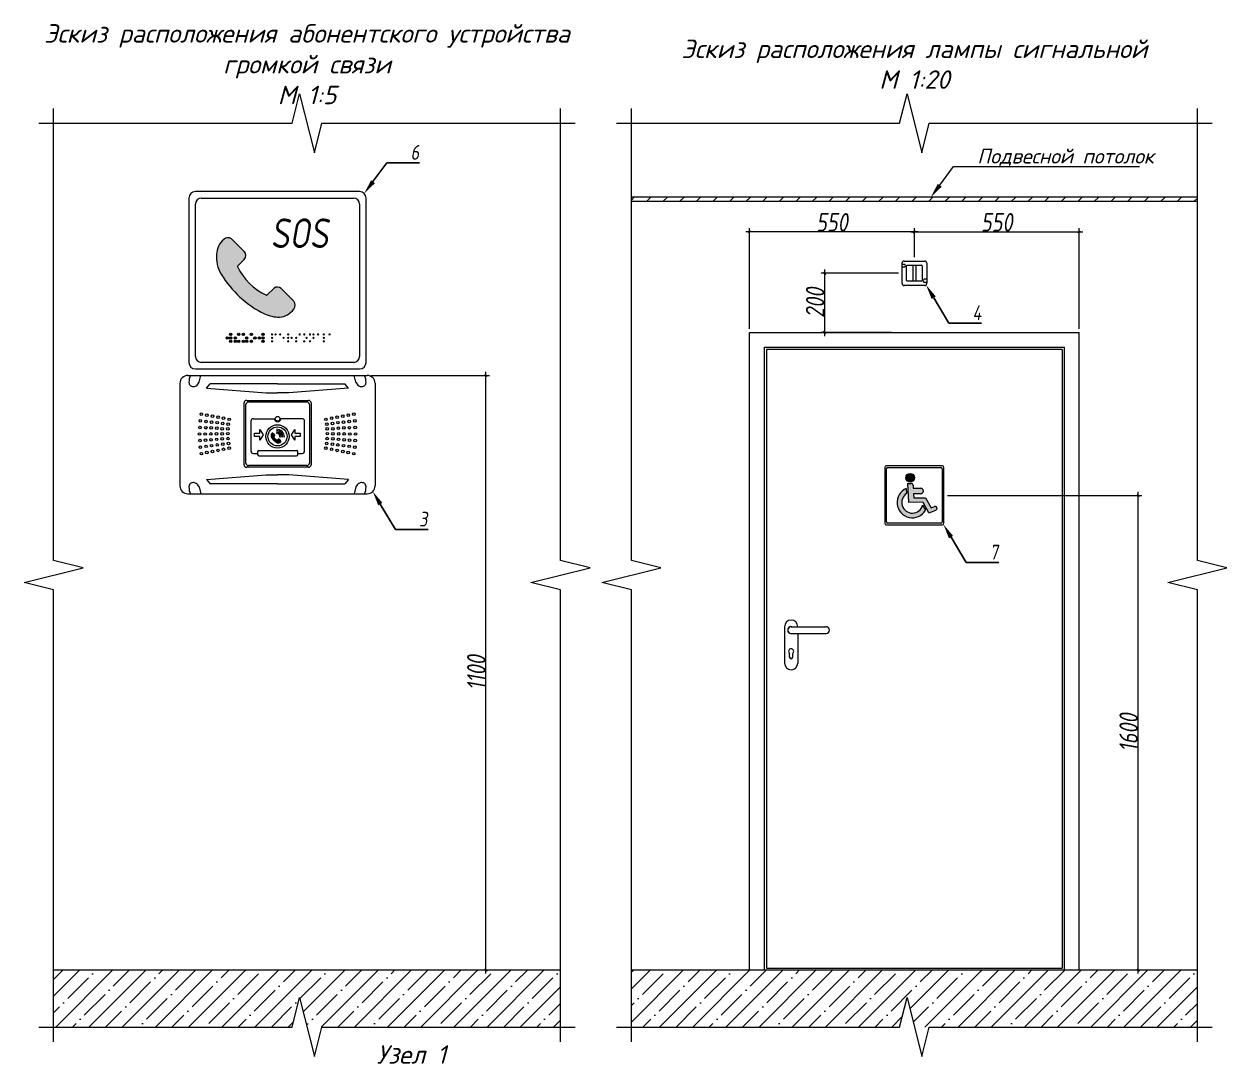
# Model space of a CAD drawing. Extents: x -96705 to 1864084, y -482104 to 235.
# Drawn here: x 1548254 to 1564534, y -118019 to -103996 of the extents above; entities that cross this region are included whole.
import ezdxf
from ezdxf import colors
from ezdxf.entities.mleader import LeaderData, LeaderLine
from ezdxf.math import Vec2, Vec3

# ---------------------------------------------------------------- set-up
doc = ezdxf.new("R2010")
doc.units = 0
doc.header["$LTSCALE"] = 100
doc.header["$PDMODE"] = 1
doc.header["$PDSIZE"] = 200
doc.layers.get('Defpoints').update_dxf_attribs({"color": 42})
doc.layers.add('1', color=7, linetype='Continuous')
doc.layers.add('шлейфы оповещения', color=5, linetype='Continuous', lineweight=30)
doc.styles.add('ISOCPEUR', font='isocpeui.ttf', dxfattribs={"height": 250})
doc.styles.add('OlympDesign', font='isocpeur.ttf', dxfattribs={"width": 0.8, "oblique": 10, "height": 250})
doc.styles.add('ГОСТ М100', font='ARIALN.TTF')
doc.dimstyles.new('ISO-25', dxfattribs={"dimtxt": 100, "dimasz": 30, "dimexe": 50, "dimexo": 50, "dimgap": 5, "dimtad": 1, "dimdec": 0, "dimdsep": 46, "dimtxsty": 'ГОСТ М100', "dimblk": 'OBLIQUE', "dimcen": 30, "dimdle": 50, "dimadec": 0, "dimazin": 0, "dimtfac": 1, "dimtdec": 0, "dimtmove": 1, "dimatfit": 3, "dimldrblk": 'OBLIQUE', "dimfxl": 1, "dimarcsym": 0})

# ---------------------------------------------------------------- blocks, each defined once
blk = doc.blocks.new('_Oblique')
at = {"color": 0, "linetype": 'ByBlock', "lineweight": -2}
blk.add_line((-0.5, -0.5), (0.5, 0.5), dxfattribs=at)
blk = doc.blocks.new('*D1179')
at = {"layer": 'Defpoints', "color": 0, "ltscale": 50, "transparency": 16777216}
for p in [(1558074, -106810), (1560304, -107204), (1558074, -108170)]:
    blk.add_point(p, dxfattribs=at)
at = {"layer": 'шлейфы оповещения', "color": 0, "lineweight": -2, "ltscale": 50, "transparency": 16777216}
for p, q in [((1558074, -108120), (1558074, -106760)), ((1560304, -107154), (1560304, -106760)), ((1560354, -106810), (1558024, -106810))]:
    blk.add_line(p, q, dxfattribs=at)
at = {"layer": 'шлейфы оповещения', "color": 0, "lineweight": -2, "ltscale": 50, "transparency": 16777216, "xscale": 30, "yscale": 30, "zscale": 30, "rotation": 180}
blk.add_blockref('_Oblique', (1558074, -106810), dxfattribs=at)
at = {"layer": 'шлейфы оповещения', "color": 0, "lineweight": -2, "ltscale": 50, "transparency": 16777216, "xscale": 30, "yscale": 30, "zscale": 30}
blk.add_blockref('_Oblique', (1560304, -106810), dxfattribs=at)
at = {"layer": 'шлейфы оповещения', "color": 0, "lineweight": 20, "ltscale": 50, "transparency": 16777216, "insert": (1559189, -106680), "char_height": 250, "width": 6.18, "attachment_point": 5, "style": 'OlympDesign'}
blk.add_mtext('550', dxfattribs=at)
blk = doc.blocks.new('*D1180')
at = {"layer": 'Defpoints', "color": 0, "ltscale": 50, "transparency": 16777216}
for p in [(1562534, -106810), (1560304, -107204), (1562534, -108170)]:
    blk.add_point(p, dxfattribs=at)
at = {"layer": 'шлейфы оповещения', "color": 0, "lineweight": -2, "ltscale": 50, "transparency": 16777216}
for p, q in [((1560304, -107154), (1560304, -106760)), ((1562534, -108120), (1562534, -106760)), ((1560254, -106810), (1562584, -106810))]:
    blk.add_line(p, q, dxfattribs=at)
at = {"layer": 'шлейфы оповещения', "color": 0, "lineweight": -2, "ltscale": 50, "transparency": 16777216, "xscale": 30, "yscale": 30, "zscale": 30, "rotation": 180}
blk.add_blockref('_Oblique', (1560304, -106810), dxfattribs=at)
at = {"layer": 'шлейфы оповещения', "color": 0, "lineweight": -2, "ltscale": 50, "transparency": 16777216, "xscale": 30, "yscale": 30, "zscale": 30}
blk.add_blockref('_Oblique', (1562534, -106810), dxfattribs=at)
at = {"layer": 'шлейфы оповещения', "color": 0, "lineweight": 20, "ltscale": 50, "transparency": 16777216, "insert": (1561419, -106680), "char_height": 250, "width": 6.18, "attachment_point": 5, "style": 'OlympDesign'}
blk.add_mtext('550', dxfattribs=at)
blk = doc.blocks.new('*D1181')
at = {"layer": 'Defpoints', "color": 0, "ltscale": 50, "transparency": 16777216}
for p in [(1559091, -107370), (1560138, -107370), (1560044, -108170)]:
    blk.add_point(p, dxfattribs=at)
at = {"layer": 'шлейфы оповещения', "color": 0, "lineweight": -2, "ltscale": 50, "transparency": 16777216}
for p, q in [((1560088, -107370), (1559041, -107370)), ((1559091, -108220), (1559091, -107320)), ((1559994, -108170), (1559041, -108170))]:
    blk.add_line(p, q, dxfattribs=at)
at = {"layer": 'шлейфы оповещения', "color": 0, "lineweight": -2, "ltscale": 50, "transparency": 16777216, "xscale": 30, "yscale": 30, "zscale": 30}
for p, rotation in [((1559091, -107370), 90), ((1559091, -108170), 270)]:
    blk.add_blockref('_Oblique', p, dxfattribs=dict(at, rotation=rotation))
at = {"layer": 'шлейфы оповещения', "color": 0, "lineweight": 20, "ltscale": 50, "transparency": 16777216, "insert": (1558961, -107770), "char_height": 250, "attachment_point": 5, "rotation": 90, "style": 'OlympDesign'}
blk.add_mtext('200', dxfattribs=at)
blk = doc.blocks.new('*D1182')
at = {"layer": 'Defpoints', "color": 0, "ltscale": 50, "transparency": 16777216}
for p in [(1560704, -110377), (1563334, -110377), (1560798, -116800)]:
    blk.add_point(p, dxfattribs=at)
at = {"layer": 'шлейфы оповещения', "color": 0, "lineweight": -2, "ltscale": 50, "transparency": 16777216}
for p, q in [((1560754, -110377), (1563384, -110377)), ((1563334, -116850), (1563334, -110327)), ((1560848, -116800), (1563384, -116800))]:
    blk.add_line(p, q, dxfattribs=at)
at = {"layer": 'шлейфы оповещения', "color": 0, "lineweight": -2, "ltscale": 50, "transparency": 16777216, "xscale": 30, "yscale": 30, "zscale": 30}
for p, rotation in [((1563334, -110377), 90), ((1563334, -116800), 270)]:
    blk.add_blockref('_Oblique', p, dxfattribs=dict(at, rotation=rotation))
at = {"layer": 'шлейфы оповещения', "color": 0, "lineweight": 20, "ltscale": 50, "transparency": 16777216, "insert": (1563204, -113588), "char_height": 250, "attachment_point": 5, "rotation": 90, "style": 'OlympDesign'}
blk.add_mtext('1600', dxfattribs=at)
blk = doc.blocks.new('*D1183')
at = {"layer": 'Defpoints', "color": 0, "ltscale": 50, "transparency": 16777216}
for p in [(1552899, -108754), (1554505, -108754), (1552178, -116800)]:
    blk.add_point(p, dxfattribs=at)
at = {"layer": 'шлейфы оповещения', "color": 0, "lineweight": -2, "ltscale": 50, "transparency": 16777216}
for p, q in [((1552949, -108754), (1554555, -108754)), ((1554505, -116850), (1554505, -108704)), ((1552228, -116800), (1554555, -116800))]:
    blk.add_line(p, q, dxfattribs=at)
at = {"layer": 'шлейфы оповещения', "color": 0, "lineweight": -2, "ltscale": 50, "transparency": 16777216, "xscale": 30, "yscale": 30, "zscale": 30}
for p, rotation in [((1554505, -108754), 90), ((1554505, -116800), 270)]:
    blk.add_blockref('_Oblique', p, dxfattribs=dict(at, rotation=rotation))
at = {"layer": 'шлейфы оповещения', "color": 0, "lineweight": 20, "ltscale": 50, "transparency": 16777216, "insert": (1554375, -112777), "char_height": 250, "attachment_point": 5, "rotation": 90, "style": 'OlympDesign'}
blk.add_mtext('1100', dxfattribs=at)

msp = doc.modelspace()

# ---------------------------------------------------------------- hatches: boundary and pattern name
at = {"layer": 'шлейфы оповещения', "lineweight": 20, "ltscale": 50}
h = msp.add_hatch(dxfattribs=at)
h.set_pattern_fill('ANSI31', scale=50)
h.set_pattern_definition([(45, (1569756.46, -84115.58), (-112.2532, 112.2532), [])])
h.paths.add_polyline_path([(1556474.1, -106339.8), (1556474.1, -106399.8), (1564134.5, -106399.8), (1564134.5, -106339.8)])
h = msp.add_hatch(color=7, dxfattribs=at)
h.dxf.hatch_style = 1
h.paths.add_polyline_path([(1551232.3, -107184.1), (1551143, -107274, 0.3165716), (1551142.2, -107278.7, 0.1724214), (1551532.8, -107668.1, 0.3207707), (1551537.4, -107667.1), (1551637.7, -107571.4, -0.3526246), (1551732.7, -107575.8), (1551905.8, -107749.6, -0.3783334), (1551904.8, -107854.4, -0.2090801), (1551712.4, -107966, -0.0974384), (1551506.5, -107919, -0.14147), (1550921.2, -107381.6, -0.1536251), (1550858, -107112, -0.2090801), (1550957.2, -106913, -0.3783334), (1551061.7, -106905.4), (1551231.6, -107073.8, -0.4129506)])
h = msp.add_hatch(color=7, dxfattribs=at)
edge = h.paths.add_edge_path(flags=0)
edge.add_arc((1551004, -108244.4), 16, 0, 360)
h = msp.add_hatch(color=7, dxfattribs=at)
edge = h.paths.add_edge_path(flags=0)
edge.add_arc((1551050.6, -108197.8), 16, 0, 360)
h = msp.add_hatch(color=7, dxfattribs=at)
edge = h.paths.add_edge_path(flags=0)
edge.add_arc((1551050.6, -108244.4), 16, 0, 360)
h = msp.add_hatch(color=7, dxfattribs=at)
edge = h.paths.add_edge_path(flags=0)
edge.add_arc((1551112.9, -108244.4), 16, 0, 360)
h = msp.add_hatch(color=7, dxfattribs=at)
edge = h.paths.add_edge_path(flags=0)
edge.add_arc((1551159.5, -108197.8), 16, 0, 360)
h = msp.add_hatch(color=7, dxfattribs=at)
edge = h.paths.add_edge_path(flags=0)
edge.add_arc((1551221.8, -108197.8), 16, 0, 360)
h = msp.add_hatch(color=7, dxfattribs=at)
edge = h.paths.add_edge_path(flags=0)
edge.add_arc((1551268.4, -108244.4), 16, 0, 360)
h = msp.add_hatch(color=7, dxfattribs=at)
edge = h.paths.add_edge_path(flags=0)
edge.add_arc((1551330.7, -108197.8), 16, 0, 360)
h = msp.add_hatch(color=7, dxfattribs=at)
edge = h.paths.add_edge_path(flags=0)
edge.add_arc((1551377.3, -108244.4), 16, 0, 360)
h = msp.add_hatch(color=7, dxfattribs=at)
edge = h.paths.add_edge_path(flags=0)
edge.add_arc((1551439.5, -108244.4), 16, 0, 360)
h = msp.add_hatch(color=7, dxfattribs=at)
edge = h.paths.add_edge_path(flags=0)
edge.add_arc((1551486.2, -108197.8), 16, 0, 360)
h = msp.add_hatch(color=7, dxfattribs=at)
edge = h.paths.add_edge_path(flags=0)
edge.add_arc((1551486.2, -108244.4), 16, 0, 360)
h = msp.add_hatch(color=7, dxfattribs=at)
edge = h.paths.add_edge_path(flags=0)
edge.add_arc((1551610.7, -108197.8), 16, 0, 360)
h = msp.add_hatch(color=7, dxfattribs=at)
edge = h.paths.add_edge_path(flags=0)
edge.add_arc((1551610.7, -108244.4), 16, 0, 360)
h = msp.add_hatch(color=7, dxfattribs=at)
edge = h.paths.add_edge_path(flags=0)
edge.add_arc((1551657.3, -108197.8), 16, 0, 360)
h = msp.add_hatch(color=7, dxfattribs=at)
edge = h.paths.add_edge_path(flags=0)
edge.add_arc((1551719.6, -108197.8), 16, 0, 360)
h = msp.add_hatch(color=7, dxfattribs=at)
edge = h.paths.add_edge_path(flags=0)
edge.add_arc((1551766.2, -108244.4), 16, 0, 360)
h = msp.add_hatch(color=7, dxfattribs=at)
edge = h.paths.add_edge_path(flags=0)
edge.add_arc((1551828.5, -108197.8), 16, 0, 360)
h = msp.add_hatch(color=7, dxfattribs=at)
edge = h.paths.add_edge_path(flags=0)
edge.add_arc((1551828.5, -108244.4), 16, 0, 360)
h = msp.add_hatch(color=7, dxfattribs=at)
edge = h.paths.add_edge_path(flags=0)
edge.add_arc((1551875.1, -108244.4), 16, 0, 360)
h = msp.add_hatch(color=7, dxfattribs=at)
edge = h.paths.add_edge_path(flags=0)
edge.add_arc((1551937.4, -108244.4), 16, 0, 360)
h = msp.add_hatch(color=7, dxfattribs=at)
edge = h.paths.add_edge_path(flags=0)
edge.add_arc((1551984, -108197.8), 16, 0, 360)
h = msp.add_hatch(color=7, dxfattribs=at)
edge = h.paths.add_edge_path(flags=0)
edge.add_arc((1552046.3, -108197.8), 16, 0, 360)
h = msp.add_hatch(color=7, dxfattribs=at)
edge = h.paths.add_edge_path(flags=0)
edge.add_arc((1552077.4, -108244.4), 16, 0, 360)
h = msp.add_hatch(color=7, dxfattribs=at)
edge = h.paths.add_edge_path(flags=0)
edge.add_arc((1552124, -108197.8), 16, 0, 360)
h = msp.add_hatch(color=7, dxfattribs=at)
edge = h.paths.add_edge_path(flags=0)
edge.add_arc((1552170.7, -108197.8), 16, 0, 360)
h = msp.add_hatch(color=7, dxfattribs=at)
edge = h.paths.add_edge_path(flags=0)
edge.add_arc((1552170.7, -108244.4), 16, 0, 360)
h = msp.add_hatch(color=7, dxfattribs=at)
edge = h.paths.add_edge_path(flags=0)
edge.add_arc((1552232.9, -108197.8), 16, 0, 360)
h = msp.add_hatch(color=7, dxfattribs=at)
edge = h.paths.add_edge_path(flags=0)
edge.add_arc((1552310.7, -108197.8), 16, 0, 360)
h = msp.add_hatch(color=7, dxfattribs=at)
edge = h.paths.add_edge_path(flags=0)
edge.add_arc((1552310.7, -108244.4), 16, 0, 360)
h = msp.add_hatch(color=7, dxfattribs=at)
edge = h.paths.add_edge_path(flags=0)
edge.add_arc((1552388.5, -108197.8), 16, 0, 360)
h = msp.add_hatch(color=7, dxfattribs=at)
edge = h.paths.add_edge_path(flags=0)
edge.add_arc((1551050.6, -108291.1), 16, 0, 360)
h = msp.add_hatch(color=7, dxfattribs=at)
edge = h.paths.add_edge_path(flags=0)
edge.add_arc((1551112.9, -108291.1), 16, 0, 360)
h = msp.add_hatch(color=7, dxfattribs=at)
edge = h.paths.add_edge_path(flags=0)
edge.add_arc((1551159.5, -108291.1), 16, 0, 360)
h = msp.add_hatch(color=7, dxfattribs=at)
edge = h.paths.add_edge_path(flags=0)
edge.add_arc((1551221.8, -108291.1), 16, 0, 360)
h = msp.add_hatch(color=7, dxfattribs=at)
edge = h.paths.add_edge_path(flags=0)
edge.add_arc((1551268.4, -108291.1), 16, 0, 360)
h = msp.add_hatch(color=7, dxfattribs=at)
edge = h.paths.add_edge_path(flags=0)
edge.add_arc((1551330.7, -108291.1), 16, 0, 360)
h = msp.add_hatch(color=7, dxfattribs=at)
edge = h.paths.add_edge_path(flags=0)
edge.add_arc((1551486.2, -108291.1), 16, 0, 360)
h = msp.add_hatch(color=7, dxfattribs=at)
edge = h.paths.add_edge_path(flags=0)
edge.add_arc((1551610.7, -108291.1), 16, 0, 360)
h = msp.add_hatch(color=7, dxfattribs=at)
edge = h.paths.add_edge_path(flags=0)
edge.add_arc((1551828.5, -108291.1), 16, 0, 360)
h = msp.add_hatch(color=7, dxfattribs=at)
edge = h.paths.add_edge_path(flags=0)
edge.add_arc((1551937.4, -108291.1), 16, 0, 360)
h = msp.add_hatch(color=7, dxfattribs=at)
edge = h.paths.add_edge_path(flags=0)
edge.add_arc((1552046.3, -108291.1), 16, 0, 360)
h = msp.add_hatch(color=7, dxfattribs=at)
edge = h.paths.add_edge_path(flags=0)
edge.add_arc((1552124, -108291.1), 16, 0, 360)
h = msp.add_hatch(color=7, dxfattribs=at)
edge = h.paths.add_edge_path(flags=0)
edge.add_arc((1552310.7, -108291.1), 16, 0, 360)
h = msp.add_hatch(color=7, dxfattribs=at)
h.dxf.hatch_style = 1
h.paths.add_polyline_path([(1551640.8, -109548.6), (1551634.7, -109542.1), (1551626, -109536.9), (1551619, -109535.2), (1551612.3, -109535.6), (1551605.1, -109540.6), (1551599.7, -109551.1), (1551597.3, -109561.7), (1551597.3, -109573.7), (1551599.1, -109583.1), (1551603.1, -109593.5), (1551609.2, -109604.3), (1551614.9, -109612.2), (1551622.5, -109621), (1551629.6, -109628.2), (1551638.4, -109636.2), (1551649.5, -109644.8), (1551657.3, -109650.3), (1551664.6, -109654.8), (1551671.9, -109659), (1551680.3, -109663.5), (1551686.4, -109666.2), (1551695.7, -109668.4), (1551708.3, -109665.9), (1551717.9, -109661.5), (1551724.4, -109656.6), (1551727.6, -109651.3), (1551727.7, -109641.7), (1551725.4, -109635), (1551720.1, -109627.3), (1551714.2, -109622.2), (1551707.7, -109618.7), (1551700, -109616.5), (1551693.8, -109617.3), (1551689, -109622), (1551686, -109625.7), (1551680.7, -109628.1), (1551671.9, -109627.2), (1551662.1, -109619.5), (1551653.7, -109610.1), (1551645, -109600.3), (1551637.9, -109592.6), (1551635.8, -109587.1), (1551636.3, -109581.5), (1551640.8, -109576), (1551646.1, -109569.3), (1551646.5, -109562), (1551644.7, -109555.9)])
h = msp.add_hatch(color=7, dxfattribs=at)
h.dxf.hatch_style = 1
h.paths.add_polyline_path([(1560186.6, -110138.3, 1), (1560306.7, -110138.3, 1)])
h = msp.add_hatch(color=7, dxfattribs=at)
h.dxf.hatch_style = 1
h.paths.add_polyline_path([(1560226.3, -110470.1), (1560210.6, -110215.8), (1560261.1, -110215.8, -0.3769935), (1560285.9, -110236.1), (1560289.5, -110280.4), (1560387.8, -110280.4, -1), (1560388, -110355.1), (1560293.8, -110355.3), (1560297.2, -110411.1), (1560454.9, -110411.3), (1560531, -110543.9, 0.3400628), (1560531.7, -110544.2), (1560575.9, -110527.9, -1), (1560594.4, -110577.5), (1560502.4, -110611.8, -0.1407962), (1560501.1, -110611.9), (1560422, -110471), (1560226.9, -110470.6, -0.3800961)])
h = msp.add_hatch(color=7, dxfattribs=at)
h.dxf.hatch_style = 1
h.paths.add_polyline_path([(1560198.4, -110351.7), (1560193.5, -110283.4, 1.3781238), (1560454.5, -110577.1), (1560415.2, -110509.2, -1.4646795)])
h = msp.add_hatch(dxfattribs=at)
h.set_pattern_fill('ANSI35', scale=50)
h.set_pattern_definition([(45, (1561136.06, -84915.6), (-224.5064, 224.5064), []), (45, (1561360.56, -84915.6), (-224.5064, 224.5064), [396.875, -79.375, 0, -79.375])])
h.paths.add_polyline_path([(1548653.7, -116799.8), (1548653.7, -117573.7), (1551883.9, -117573.7), (1551983.9, -117173.7), (1552083.9, -117573.7), (1555514.1, -117573.7), (1555514.1, -116799.8)])
h = msp.add_hatch(dxfattribs=at)
h.set_pattern_fill('ANSI35', scale=50)
h.set_pattern_definition([(45, (1569756.46, -84915.6), (-224.5064, 224.5064), []), (45, (1569980.96, -84915.6), (-224.5064, 224.5064), [396.875, -79.375, 0, -79.375])])
h.paths.add_polyline_path([(1556474.1, -116799.8), (1556474.1, -117573.7), (1560104.3, -117573.7), (1560204.3, -117173.7), (1560304.3, -117573.7), (1564134.5, -117573.7), (1564134.5, -116799.8)])

# ---------------------------------------------------------------- linework, layer by layer
at = {"layer": 'шлейфы оповещения', "color": 7, "lineweight": 20, "ltscale": 50}
for p, q in [((1551883.9, -105339.8), (1551983.9, -104939.8)), ((1551983.9, -104939.8), (1552183.9, -105739.8)), ((1560104.3, -105339.8), (1560204.3, -104939.8)), ((1560204.3, -104939.8), (1560404.3, -105739.8)), ((1548453.7, -105339.8), (1551883.9, -105339.8)), ((1552183.9, -105739.8), (1552283.9, -105339.8)), ((1552283.9, -105339.8), (1555714.1, -105339.8)), ((1556274.1, -105339.8), (1560104.3, -105339.8)), ((1560404.3, -105739.8), (1560504.3, -105339.8)), ((1560504.3, -105339.8), (1564334.5, -105339.8)), ((1552795, -106264.8), (1550572.8, -106264.8)), ((1550483.9, -106353.7), (1550483.9, -108575.9)), ((1550572.8, -108495.9), (1550572.8, -106433.7)), ((1550652.8, -106353.7), (1552715, -106353.7)), ((1552795, -106433.7), (1552795, -108495.9)), ((1552883.9, -108575.9), (1552883.9, -106353.7)), ((1564134.5, -106339.8), (1556474.1, -106339.8)), ((1551231.7, -107073.9), (1551061.7, -106905.4)), ((1551232.3, -107184.1), (1551143, -107273.9)), ((1560138.3, -107510.6), (1560138.3, -107229.7)), ((1560138.3, -107247), (1560172.3, -107247)), ((1560172.3, -107289.5), (1560138.3, -107289.5)), ((1560163.8, -107204.2), (1560444.7, -107204.2)), ((1560197.9, -107466.5), (1560197.9, -107270.9)), ((1560206.5, -107262.4), (1560402.1, -107262.4)), ((1560284.3, -107262.4), (1560284.3, -107475.1)), ((1560324.3, -107262.4), (1560324.3, -107475.1)), ((1560410.6, -107270.9), (1560410.6, -107466.5)), ((1560470.3, -107229.7), (1560470.3, -107510.6)), ((1560470.3, -107451.1), (1560436.2, -107451.1)), ((1551537.4, -107667.1), (1551637.7, -107571.4)), ((1551732.7, -107575.8), (1551905.8, -107749.6)), ((1560444.7, -107536.2), (1560163.8, -107536.2)), ((1560402.1, -107475.1), (1560206.5, -107475.1)), ((1560470.3, -107493.6), (1560436.2, -107493.6)), ((1558074.1, -108170.2), (1562534.5, -108170.2)), ((1558074.1, -116799.8), (1558074.1, -108170.2)), ((1562534.5, -116799.8), (1562534.5, -108170.2)), ((1558274.1, -108370.2), (1562334.5, -108370.2)), ((1558274.1, -116799.8), (1558274.1, -108370.2)), ((1558304.1, -108399.8), (1558304.1, -116776.6)), ((1562304.1, -108399.8), (1558304.1, -108399.8)), ((1562304.1, -108399.8), (1562304.1, -116776.6)), ((1562334.5, -116799.8), (1562334.5, -108370.2)), ((1552715, -108575.9), (1550652.8, -108575.9)), ((1550468.9, -108753.7), (1552898.8, -108753.7)), ((1550572.8, -108664.8), (1552795, -108664.8)), ((1550621.8, -108845.8), (1550646.8, -108753.7)), ((1552746, -108845.8), (1552720.9, -108753.7)), ((1550363.9, -108858.7), (1550363.9, -110248.6)), ((1550724.7, -108923.1), (1550771.6, -108865.7)), ((1551683.9, -108865.7), (1550771.6, -108865.7)), ((1551683.9, -108865.7), (1552596.1, -108865.7)), ((1552643.1, -108923.1), (1552596.1, -108865.7)), ((1553003.9, -108858.7), (1553003.9, -110248.6)), ((1550724.7, -108923.1), (1551531.9, -108986.9)), ((1551531.9, -108986.9), (1551683.9, -108986.9)), ((1551835.8, -108986.9), (1551683.9, -108986.9)), ((1552643.1, -108923.1), (1551835.8, -108986.9)), ((1551232.2, -109960.8), (1551232.2, -109125.4)), ((1551257.5, -109939.1), (1551257.5, -109147.2)), ((1551267.2, -109090.4), (1552102.6, -109090.4)), ((1551292.5, -109112.1), (1552080.9, -109112.1)), ((1552115.9, -109147.2), (1552115.9, -109939.1)), ((1552137.6, -109125.4), (1552137.6, -109960.8)), ((1551323.4, -109373.6), (1551323.4, -109774.4)), ((1551358.4, -109338.6), (1551642.1, -109338.6)), ((1552016.3, -109338.6), (1551729, -109338.6)), ((1552051.3, -109774.4), (1552051.3, -109373.6)), ((1551371.4, -109533.2), (1551443.8, -109533.2)), ((1551371.4, -109581.4), (1551371.4, -109533.2)), ((1551443.8, -109533.2), (1551443.8, -109484.9)), ((1551443.8, -109484.9), (1551492.1, -109557.3)), ((1551492.1, -109557.3), (1551443.8, -109629.7)), ((1551871.2, -109557.3), (1551919.5, -109484.9)), ((1551919.5, -109629.7), (1551871.2, -109557.3)), ((1551919.5, -109484.9), (1551919.5, -109533.2)), ((1551919.5, -109533.2), (1551991.9, -109533.2)), ((1551991.9, -109533.2), (1551991.9, -109581.4)), ((1551443.8, -109581.4), (1551371.4, -109581.4)), ((1551443.8, -109629.7), (1551443.8, -109581.4)), ((1551991.9, -109581.4), (1551919.5, -109581.4)), ((1551919.5, -109581.4), (1551919.5, -109629.7)), ((1551358.4, -109809.4), (1551413.9, -109809.4)), ((1551414.9, -109787.6), (1551414.9, -109788.2)), ((1551414.9, -109787.6), (1551414.9, -109788.2)), ((1551414.9, -109788.2), (1551414.9, -109806.3)), ((1551414.9, -109806.3), (1551414.9, -109825)), ((1551432.4, -109770.1), (1551940.6, -109770.1)), ((1551432.4, -109842.5), (1551940.6, -109842.5)), ((1551957.2, -109809.4), (1552016.3, -109809.4)), ((1551958.1, -109806.3), (1551958.1, -109787.6)), ((1551958.1, -109825), (1551958.1, -109806.3)), ((1552102.6, -109995.8), (1551267.2, -109995.8)), ((1552080.9, -109974.1), (1551292.5, -109974.1)), ((1559904.1, -109998.8), (1559904.1, -110754.3)), ((1560681.8, -109976.6), (1559926.3, -109976.6)), ((1559926.3, -110734.3), (1559926.3, -110018.8)), ((1559946.3, -109998.8), (1560661.8, -109998.8)), ((1560681.8, -110018.8), (1560681.8, -110734.3)), ((1560704.1, -110754.3), (1560704.1, -109998.8)), ((1550724.7, -110163.1), (1551531.9, -110099.3)), ((1550724.7, -110163.1), (1550771.6, -110220.5)), ((1551683.9, -110220.5), (1550771.6, -110220.5)), ((1551531.9, -110099.3), (1551683.9, -110099.3)), ((1551835.8, -110099.3), (1551683.9, -110099.3)), ((1551683.9, -110220.5), (1552596.1, -110220.5)), ((1552643.1, -110163.1), (1551835.8, -110099.3)), ((1552643.1, -110163.1), (1552596.1, -110220.5)), ((1560210.6, -110215.8), (1560226.3, -110470)), ((1560210.6, -110215.8), (1560261.1, -110215.8)), ((1550468.9, -110353.7), (1552898.8, -110353.7)), ((1550621.8, -110261.6), (1550646.8, -110353.7)), ((1552746, -110261.6), (1552720.9, -110353.7)), ((1560193.5, -110283.4), (1560198.4, -110351.7)), ((1560285.9, -110236.1), (1560289.5, -110280.4)), ((1560289.5, -110280.4), (1560387.8, -110280.4)), ((1560387.8, -110355.1), (1560293.8, -110355.3)), ((1560293.8, -110355.3), (1560297.2, -110411.1)), ((1560422, -110471), (1560226.9, -110470.6)), ((1560297.2, -110411.1), (1560454.9, -110411.3)), ((1560415.2, -110509.2), (1560454.5, -110577.1)), ((1560501, -110611.6), (1560422, -110471)), ((1560454.9, -110411.3), (1560531, -110543.9)), ((1560532.1, -110544.1), (1560575.9, -110527.9)), ((1560502.4, -110611.8), (1560594.4, -110577.5)), ((1559926.3, -110776.6), (1560681.8, -110776.6)), ((1560661.8, -110754.3), (1559946.3, -110754.3)), ((1558546.1, -112153.8), (1558546.1, -112645.8)), ((1558636.1, -112153.8), (1559110.1, -112153.8)), ((1558636.1, -112245.8), (1559110.1, -112245.8)), ((1558726.1, -112245.8), (1558726.1, -112645.8)), ((1558615.1, -112566.8), (1558615.1, -112514.8)), ((1558657.1, -112566.8), (1558657.1, -112514.8)), ((1548653.7, -116799.8), (1555514.1, -116799.8)), ((1556474.1, -116799.8), (1564134.5, -116799.8)), ((1558304.1, -116776.6), (1562304.1, -116776.6)), ((1551883.9, -117573.7), (1551983.9, -117173.7)), ((1551983.9, -117173.7), (1552183.9, -117973.7)), ((1560104.3, -117573.7), (1560204.3, -117173.7)), ((1560204.3, -117173.7), (1560404.3, -117973.7)), ((1548453.7, -117573.7), (1551883.9, -117573.7)), ((1552183.9, -117973.7), (1552283.9, -117573.7)), ((1552283.9, -117573.7), (1555714.1, -117573.7)), ((1556274.1, -117573.7), (1560104.3, -117573.7)), ((1560404.3, -117973.7), (1560504.3, -117573.7)), ((1560504.3, -117573.7), (1564334.5, -117573.7))]:
    msp.add_line(p, q, dxfattribs=at)
for points in [[(1548653.7, -117773.7), (1548653.7, -111656.7), (1548253.7, -111556.7), (1549053.7, -111356.7), (1548653.7, -111256.7), (1548653.7, -105139.8)], [(1555514.1, -117773.7), (1555514.1, -111656.7), (1555114.1, -111556.7), (1555914.1, -111356.7), (1555514.1, -111256.7), (1555514.1, -105139.8)], [(1556474.1, -117773.7), (1556474.1, -111656.7), (1556074.1, -111556.7), (1556874.1, -111356.7), (1556474.1, -111256.7), (1556474.1, -105139.8)], [(1564134.5, -117773.7), (1564134.5, -111656.7), (1563734.5, -111556.7), (1564534.5, -111356.7), (1564134.5, -111256.7), (1564134.5, -105139.8)], [(1564134.5, -106399.8), (1556474.1, -106399.8)], [(1551612.3, -109535.6), (1551605.1, -109540.6), (1551599.7, -109551.1), (1551597.3, -109561.7), (1551597.3, -109573.7), (1551599.1, -109583.1), (1551603.1, -109593.5), (1551609.2, -109604.3), (1551614.9, -109612.2), (1551622.5, -109621), (1551629.6, -109628.2), (1551638.4, -109636.2), (1551649.5, -109644.8), (1551657.3, -109650.3), (1551664.6, -109654.8), (1551671.9, -109659), (1551680.3, -109663.5), (1551686.4, -109666.2), (1551695.7, -109668.4), (1551708.3, -109665.9), (1551717.9, -109661.5), (1551724.4, -109656.6), (1551727.6, -109651.3), (1551727.7, -109641.7), (1551725.4, -109635), (1551720.1, -109627.3), (1551714.2, -109622.2), (1551707.7, -109618.7), (1551700, -109616.5), (1551693.8, -109617.3), (1551689, -109622), (1551686, -109625.7), (1551680.7, -109628.1), (1551671.9, -109627.2), (1551662.1, -109619.5), (1551653.7, -109610.1), (1551645, -109600.3), (1551637.9, -109592.6), (1551635.8, -109587.1), (1551636.3, -109581.5), (1551640.8, -109576), (1551646.1, -109569.3), (1551646.5, -109562), (1551644.7, -109555.9), (1551640.8, -109548.6), (1551634.7, -109542.1), (1551626, -109536.9), (1551619, -109535.2), (1551612.3, -109535.6)]]:
    msp.add_lwpolyline(points, dxfattribs=at)
for centre, radius in [((1551004, -108244.4), 16), ((1551050.6, -108197.8), 16), ((1551050.6, -108244.4), 16), ((1551112.9, -108244.4), 16), ((1551159.5, -108197.8), 16), ((1551221.8, -108197.8), 16), ((1551268.4, -108244.4), 16), ((1551330.7, -108197.8), 16), ((1551377.3, -108244.4), 16), ((1551439.5, -108244.4), 16), ((1551486.2, -108197.8), 16), ((1551486.2, -108244.4), 16), ((1551050.6, -108291.1), 16), ((1551112.9, -108291.1), 16), ((1551159.5, -108291.1), 16), ((1551221.8, -108291.1), 16), ((1551268.4, -108291.1), 16), ((1551330.7, -108291.1), 16), ((1551486.2, -108291.1), 16), ((1550639.5, -109368.1), 17.5), ((1550652.8, -109276.8), 17.5), ((1550716.3, -109375.8), 17.5), ((1550727.4, -109291.2), 17.5), ((1550792, -109385.9), 17.5), ((1550803.1, -109303.5), 17.5), ((1550867.6, -109392.5), 17.5), ((1550879.6, -109318.3), 17.5), ((1550942.2, -109402.6), 17.5), ((1550952.2, -109331.3), 17.5), ((1551016.8, -109411.5), 17.5), ((1551030.2, -109346.9), 17.5), ((1551685.5, -109338.6), 31.5), ((1552339.6, -109346.9), 17.5), ((1552353, -109411.5), 17.5), ((1552417.5, -109331.3), 17.5), ((1552427.6, -109402.6), 17.5), ((1552490.2, -109318.3), 17.5), ((1552502.1, -109392.5), 17.5), ((1552566.7, -109303.5), 17.5), ((1552577.8, -109385.9), 17.5), ((1552642.4, -109291.2), 17.5), ((1552653.5, -109375.8), 17.5), ((1552717, -109276.8), 17.5), ((1552730.3, -109368.1), 17.5), ((1550628.6, -109545.3), 17.5), ((1550634.5, -109458.3), 17.5), ((1550705.9, -109545.3), 17.5), ((1550713.4, -109460.7), 17.5), ((1550783.2, -109544.7), 17.5), ((1550786.4, -109462.7), 17.5), ((1550857.8, -109543.7), 17.5), ((1550862.1, -109467.1), 17.5), ((1550935.5, -109474.9), 17.5), ((1550935.6, -109543.1), 17.5), ((1551011.9, -109541.5), 17.5), ((1551012.3, -109476), 17.5), ((1551683.9, -109578.1), 157.6), ((1551683.9, -109578.1), 129.5), ((1552357.4, -109476), 17.5), ((1552357.9, -109541.5), 17.5), ((1552434.1, -109543.1), 17.5), ((1552434.2, -109474.9), 17.5), ((1552507.7, -109467.1), 17.5), ((1552512, -109543.7), 17.5), ((1552583.4, -109462.7), 17.5), ((1552586.6, -109544.7), 17.5), ((1552656.4, -109460.7), 17.5), ((1552663.9, -109545.3), 17.5), ((1552735.3, -109458.3), 17.5), ((1552741.2, -109545.3), 17.5), ((1550634.5, -109633.4), 17.5), ((1550639.6, -109723.7), 17.5), ((1550710.2, -109630.1), 17.5), ((1550716.9, -109712.1), 17.5), ((1550784.3, -109624.2), 17.5), ((1550791.9, -109703.6), 17.5), ((1550861, -109618.3), 17.5), ((1550869.2, -109693.5), 17.5), ((1550935.6, -109611.8), 17.5), ((1550942.6, -109682.7), 17.5), ((1551014, -109608.1), 17.5), ((1551019.9, -109673.7), 17.5), ((1551030.2, -109738.1), 17.5), ((1552339.6, -109738.1), 17.5), ((1552349.8, -109673.7), 17.5), ((1552355.8, -109608.1), 17.5), ((1552427.1, -109682.7), 17.5), ((1552434.1, -109611.8), 17.5), ((1552500.6, -109693.5), 17.5), ((1552508.8, -109618.3), 17.5), ((1552577.9, -109703.6), 17.5), ((1552585.5, -109624.2), 17.5), ((1552652.9, -109712.1), 17.5), ((1552659.6, -109630.1), 17.5), ((1552730.2, -109723.7), 17.5), ((1552735.3, -109633.4), 17.5), ((1550654, -109811.5), 17.5), ((1550728.3, -109796.3), 17.5), ((1550802.5, -109781.5), 17.5), ((1550879, -109767.6), 17.5), ((1550953.7, -109752.4), 17.5), ((1552416, -109752.4), 17.5), ((1552490.8, -109767.6), 17.5), ((1552567.2, -109781.5), 17.5), ((1552641.5, -109796.3), 17.5), ((1552715.8, -109811.5), 17.5), ((1560246.7, -110138.3), 60)]:
    msp.add_circle(centre, radius, dxfattribs=at)
for centre, radius, start, end in [((1550572.8, -106353.7), 88.9, 90, 180), ((1552795, -106353.7), 88.9, 0, 90), ((1550652.8, -106433.7), 80, 90, 180), ((1552715, -106433.7), 80, 0, 90), ((1551135.1, -107126), 277.5, 129.86613, 177.10331), ((1551013.8, -106968.4), 79.1, 52.71901, 135.6122), ((1551318, -107146.3), 461.3, 175.73183, 210.66696), ((1551176.6, -107129.3), 78.2, 315.49016, 45.1548), ((1551146, -107276.9), 4.17, 134.62889, 209.30968), ((1551885.4, -106923.9), 823.5, 205.53766, 244.64977), ((1560163.8, -107229.7), 25.5, 90, 180), ((1560158.2, -107268.2), 25.5, 303.5573, 56.4427), ((1560206.5, -107270.9), 8.51, 90, 180), ((1560402.1, -107270.9), 8.51, 0, 90), ((1560444.7, -107229.7), 25.5, 0, 90), ((1552144.5, -106636.7), 1432.3, 211.33949, 243.54831), ((1560450.3, -107472.4), 25.5, 123.5573, 236.4427), ((1551682.5, -107632.6), 75.8, 48.52228, 126.21788), ((1560163.8, -107510.6), 25.5, 180, 270), ((1560206.5, -107466.5), 8.51, 180, 270), ((1560402.1, -107466.5), 8.51, 270, 0), ((1560444.7, -107510.6), 25.5, 270, 0), ((1551534.4, -107664.3), 4.11, 247.08518, 318.22408), ((1551846, -107801.4), 79.1, 317.98775, 40.88097), ((1551728.9, -107419.2), 547, 246.0118, 268.27279), ((1551681, -107690.3), 277.5, 276.49664, 323.7338), ((1550572.8, -108575.9), 88.9, 180, 270), ((1550652.8, -108495.9), 80, 180, 270), ((1552715, -108495.9), 80, 270, 0), ((1552795, -108575.9), 88.9, 270, 0), ((1550468.9, -108858.7), 105, 90, 180), ((1550664.6, -108839.8), 179.2, 151.27201, 182.15319), ((1552703.1, -108839.8), 179.2, 357.84681, 28.72799), ((1552898.8, -108858.7), 105, 0, 90), ((1550549.4, -108845.8), 63.9, 180.65265, 223.63398), ((1550544.5, -108834.2), 69.4, 233.38326, 267.16678), ((1550542.7, -108827.3), 76.3, 268.78933, 301.64761), ((1550515.5, -108796.2), 117.3, 305.00003, 334.95493), ((1552852.2, -108796.2), 117.3, 205.04507, 234.99997), ((1552825, -108827.3), 76.3, 238.35239, 271.21067), ((1552823.2, -108834.2), 69.4, 272.83322, 306.61674), ((1552818.3, -108845.8), 63.9, 316.36602, 359.34735), ((1551267.2, -109125.4), 35, 90, 180), ((1551292.5, -109147.2), 35, 90, 180), ((1552080.9, -109147.2), 35, 0, 90), ((1552102.6, -109125.4), 35, 0, 90), ((1551358.4, -109373.6), 35, 90, 180), ((1551685.5, -109338.6), 43.5, 180, 0), ((1552016.3, -109373.6), 35, 0, 90), ((1551666.2, -109591.9), 56, 0.39954, 89.60046), ((1551669.1, -109589), 108.5, 359.94208, 90.05792), ((1551670, -109588.1), 70, 0.39954, 89.60046), ((1551670.2, -109587.9), 87.5, 0.39954, 89.60046), ((1551358.4, -109774.4), 35, 180, 270), ((1551432.4, -109787.6), 17.5, 90, 180), ((1551432.4, -109825), 17.5, 180, 270), ((1551940.6, -109787.6), 17.5, 0, 90), ((1551940.6, -109825), 17.5, 270, 0), ((1552016.3, -109774.4), 35, 270, 0), ((1551267.2, -109960.8), 35, 180, 270), ((1551292.5, -109939.1), 35, 180, 270), ((1552080.9, -109939.1), 35, 270, 0), ((1552102.6, -109960.8), 35, 270, 0), ((1559926.3, -109998.8), 22.2, 90, 180), ((1559946.3, -110018.8), 20, 90, 180), ((1560661.8, -110018.8), 20, 0, 90), ((1560681.8, -109998.8), 22.2, 0, 90), ((1550549.4, -110261.5), 63.9, 136.36602, 179.34735), ((1550544.5, -110273.1), 69.4, 92.83322, 126.61674), ((1550542.7, -110280.1), 76.3, 58.35239, 91.21067), ((1550515.5, -110311.2), 117.3, 25.04507, 54.99997), ((1552852.2, -110311.2), 117.3, 125.00003, 154.95493), ((1552825, -110280.1), 76.3, 88.78933, 121.64761), ((1552823.2, -110273.1), 69.4, 53.38326, 87.16678), ((1552818.3, -110261.5), 63.9, 0.65265, 43.63398), ((1560262, -110240.1), 24.3, 9.46286, 92.08733), ((1550468.9, -110248.6), 105, 180, 270), ((1550664.6, -110267.5), 179.2, 177.84681, 208.72799), ((1552703.1, -110267.5), 179.2, 331.27201, 2.15319), ((1552898.8, -110248.6), 105, 270, 0), ((1560276, -110472.8), 206.6, 113.55634, 329.69415), ((1560276, -110472.8), 143.8, 122.65066, 345.35852), ((1560387.9, -110317.7), 37.3, 270.13425, 90.13425), ((1560226.9, -110470), 0.58, 180.45339, 269.32281), ((1560531.5, -110543.6), 0.603, 215.1123, 269.09308), ((1560531.5, -110542.4), 1.82, 269.09384, 288.81962), ((1560585.2, -110552.7), 26.4, 290.44494, 110.44494), ((1560501.6, -110611.2), 0.748, 216.875, 269.99989), ((1560501.6, -110609.5), 2.42, 269.99989, 289.66466), ((1559926.3, -110754.3), 22.2, 180, 270), ((1559946.3, -110734.3), 20, 180, 270), ((1560661.8, -110734.3), 20, 270, 0), ((1560681.8, -110754.3), 22.2, 270, 0), ((1558636.1, -112153.8), 90, 0, 180), ((1558636.1, -112199.8), 47, 78.15973, 281.84027), ((1558636.1, -112199.8), 46, 90, 270), ((1559110.1, -112199.8), 46, 270, 90), ((1558636.1, -112153.8), 90, 255.24619, 258.03124), ((1558636.1, -112486.8), 35, 306.86992, 233.13008), ((1558636.1, -112645.8), 90, 180, 0), ((1558636.1, -112566.8), 21, 180, 0)]:
    msp.add_arc(centre, radius, start, end, dxfattribs=at)

# ---------------------------------------------------------------- texts
at = {"layer": '1', "color": 7, "char_height": 250, "attachment_point": 5, "style": 'ISOCPEUR'}
for s, insert, width in [('Эскиз расположения абонентского устройства громкой связи \\PМ 1:5', (1552083.9, -104539.8), 8460.4), ('Эскиз расположения лампы сигнальной\\PМ 1:20', (1560304.3, -104539.8), 7660.4), ('\\pxqc;{\\LУзел 1}', (1553496.7, -117945.3), 7660.4)]:
    msp.add_mtext(s, dxfattribs=dict(at, insert=insert, width=width))
at = {"layer": 'шлейфы оповещения', "color": 7, "lineweight": 20, "ltscale": 50, "insert": (1551981.6, -106827.5), "char_height": 400, "attachment_point": 5, "style": 'OlympDesign'}
msp.add_mtext('SOS', dxfattribs=at)

# ---------------------------------------------------------------- dimensions: what is measured, and where the dimension line sits
at = {"layer": 'шлейфы оповещения', "color": 7, "lineweight": 20, "ltscale": 50}
dim = msp.add_linear_dim(base=(1558074.1, -106810.4), p1=(1560304.3, -107204.2), p2=(1558074.1, -108170.2), text='550', dimstyle='ISO-25', override={"dimtxsty": 'OlympDesign'}, dxfattribs=at)
dim.commit()
dim.dimension.update_dxf_attribs({"geometry": '*D1179', "text_midpoint": (1559189.2, -106810.4), "dimtype": 160})
dim = msp.add_linear_dim(base=(1562534.5, -106810.4), p1=(1560304.3, -107204.2), p2=(1562534.5, -108170.2), angle=180, text='550', dimstyle='ISO-25', override={"dimtxsty": 'OlympDesign'}, dxfattribs=at)
dim.commit()
dim.dimension.update_dxf_attribs({"geometry": '*D1180', "text_midpoint": (1561419.4, -106810.4), "dimtype": 160})
for base, p1, p2, text, picture, middle in [((1559091.1, -107370.2), (1560043.9, -108170.2), (1560138.3, -107370.2), '200', '*D1181', (1558961.1, -107770.2)), ((1554505, -108753.7), (1552178, -116799.8), (1552898.8, -108753.7), '1100', '*D1183', (1554375, -112776.7)), ((1563334.5, -110376.6), (1560798.4, -116799.8), (1560704.1, -110376.6), '1600', '*D1182', (1563204.5, -113588.2))]:
    dim = msp.add_linear_dim(base=base, p1=p1, p2=p2, angle=90, text=text, dimstyle='ISO-25', override={"dimtxsty": 'OlympDesign'}, dxfattribs=at)
    dim.commit()
    dim.dimension.update_dxf_attribs({"geometry": picture, "text_midpoint": middle})

# ---------------------------------------------------------------- leaders
at = {"layer": '1', "color": 7}
ml = msp.add_multileader_mtext('Standard', dxfattribs=at)
ml.set_content('{\\fISOCPEUR|b0|i1|c204|p34;\\Q0;\\W1;Подвесной потолок} ', color=7, style='OlympDesign')
ml.set_leader_properties(color=256, linetype='ByLayer', lineweight=-1)
ml.build(insert=Vec2(0, 0))
ml.multileader.update_dxf_attribs({"text_left_attachment_type": 6, "text_right_attachment_type": 6, "dogleg_length": 0, "arrow_head_size": 200})
ctx = ml.context
ctx.base_point, ctx.char_height, ctx.arrow_head_size, ctx.landing_gap_size, ctx.plane_origin = Vec3(1560834.7, -105924.4), 200, 200, 320, Vec3(1560005.3, -106899.8)
ctx.left_attachment, ctx.right_attachment = 6, 6
notes = []
notes.append((ctx, [(0, (1, 1, 0), (1560834.7, -105924.4), (1, 0), 0, [(0, [(1560527.4, -106339.8)], 0, [])])]))
ctx.mtext.insert, ctx.mtext.flow_direction = Vec3(1561154.7, -105684.4), 5
at = {"layer": 'шлейфы оповещения', "color": 7, "lineweight": 20, "ltscale": 50}
ml = msp.add_multileader_mtext('Standard', dxfattribs=at)
ml.set_content('6', color=7, style='OlympDesign')
ml.set_leader_properties(color=256, linetype='ByLayer', lineweight=-1)
ml.build(insert=Vec2(0, 0))
ml.multileader.update_dxf_attribs({"text_left_attachment_type": 6, "text_right_attachment_type": 6, "dogleg_length": 0, "arrow_head_size": 200})
ctx = ml.context
ctx.base_point, ctx.char_height, ctx.arrow_head_size, ctx.landing_gap_size, ctx.plane_origin = Vec3(1553165.1, -105873.8), 200, 200, 320, Vec3(1552335.7, -106850.8)
ctx.left_attachment, ctx.right_attachment = 6, 6
notes.append((ctx, [(0, (1, 1, 0), (1553165.1, -105873.8), (1, 0), 0, [(0, [(1552857.8, -106290.8)], 0, [])])]))
ctx.mtext.insert, ctx.mtext.flow_direction = Vec3(1553485.1, -105633.8), 5
ml = msp.add_multileader_mtext('Standard', dxfattribs=at)
ml.set_content('4', color=7, style='OlympDesign')
ml.set_leader_properties(color=256, linetype='ByLayer', lineweight=-1)
ml.build(insert=Vec2(0, 0))
ml.multileader.update_dxf_attribs({"text_left_attachment_type": 6, "text_right_attachment_type": 6, "dogleg_length": 0, "arrow_head_size": 200})
ctx = ml.context
ctx.base_point, ctx.char_height, ctx.arrow_head_size, ctx.landing_gap_size, ctx.plane_origin = Vec3(1560770.1, -108044.1), 200, 200, 320, Vec3(1559940.7, -108088.7)
ctx.left_attachment, ctx.right_attachment = 6, 6
notes.append((ctx, [(0, (1, 1, 0), (1560770.1, -108044.1), (1, 0), 0, [(0, [(1560462.8, -107528.7)], 0, [])])]))
ctx.mtext.insert, ctx.mtext.flow_direction = Vec3(1561090.1, -107804.1), 5
ml = msp.add_multileader_mtext('Standard', dxfattribs=at)
ml.set_content('3', color=7, style='OlympDesign')
ml.set_leader_properties(color=256, linetype='ByLayer', lineweight=-1)
ml.build(insert=Vec2(0, 0))
ml.multileader.update_dxf_attribs({"text_left_attachment_type": 6, "text_right_attachment_type": 6, "dogleg_length": 0, "arrow_head_size": 200})
ctx = ml.context
ctx.base_point, ctx.char_height, ctx.arrow_head_size, ctx.landing_gap_size, ctx.plane_origin = Vec3(1553280.4, -110838.4), 200, 200, 320, Vec3(1552451, -110882.9)
ctx.left_attachment, ctx.right_attachment = 6, 6
notes.append((ctx, [(0, (1, 1, 0), (1553280.4, -110838.4), (1, 0), 0, [(0, [(1552973.1, -110322.9)], 0, [])])]))
ctx.mtext.insert, ctx.mtext.flow_direction = Vec3(1553600.4, -110598.4), 5
ml = msp.add_multileader_mtext('Standard', dxfattribs=at)
ml.set_content('7', color=7, style='OlympDesign')
ml.set_leader_properties(color=256, linetype='ByLayer', lineweight=-1)
ml.build(insert=Vec2(0, 0))
ml.multileader.update_dxf_attribs({"text_left_attachment_type": 6, "text_right_attachment_type": 6, "dogleg_length": 0, "arrow_head_size": 200})
ctx = ml.context
ctx.base_point, ctx.char_height, ctx.arrow_head_size, ctx.landing_gap_size, ctx.plane_origin = Vec3(1561004.8, -111285.5), 200, 200, 320, Vec3(1560175.4, -111330)
ctx.left_attachment, ctx.right_attachment = 6, 6
notes.append((ctx, [(0, (1, 1, 0), (1561004.8, -111285.5), (1, 0), 0, [(0, [(1560697.5, -110770)], 0, [])])]))
ctx.mtext.insert, ctx.mtext.flow_direction = Vec3(1561324.8, -111045.5), 5
for ctx, leaders in notes:
    for number, flags, end, landing, length, lines in leaders:
        leader = LeaderData()
        leader.index, (leader.has_last_leader_line, leader.has_dogleg_vector, leader.attachment_direction) = number, flags
        leader.last_leader_point, leader.dogleg_vector, leader.dogleg_length = Vec3(end), Vec3(landing), length
        for number, points, colour, breaks in lines:
            line = LeaderLine()
            line.index, line.vertices, line.color, line.breaks = number, Vec3.list(points), colors.encode_raw_color(colour), breaks
            leader.lines.append(line)
        ctx.leaders.append(leader)

doc.saveas('drawing.dxf')
